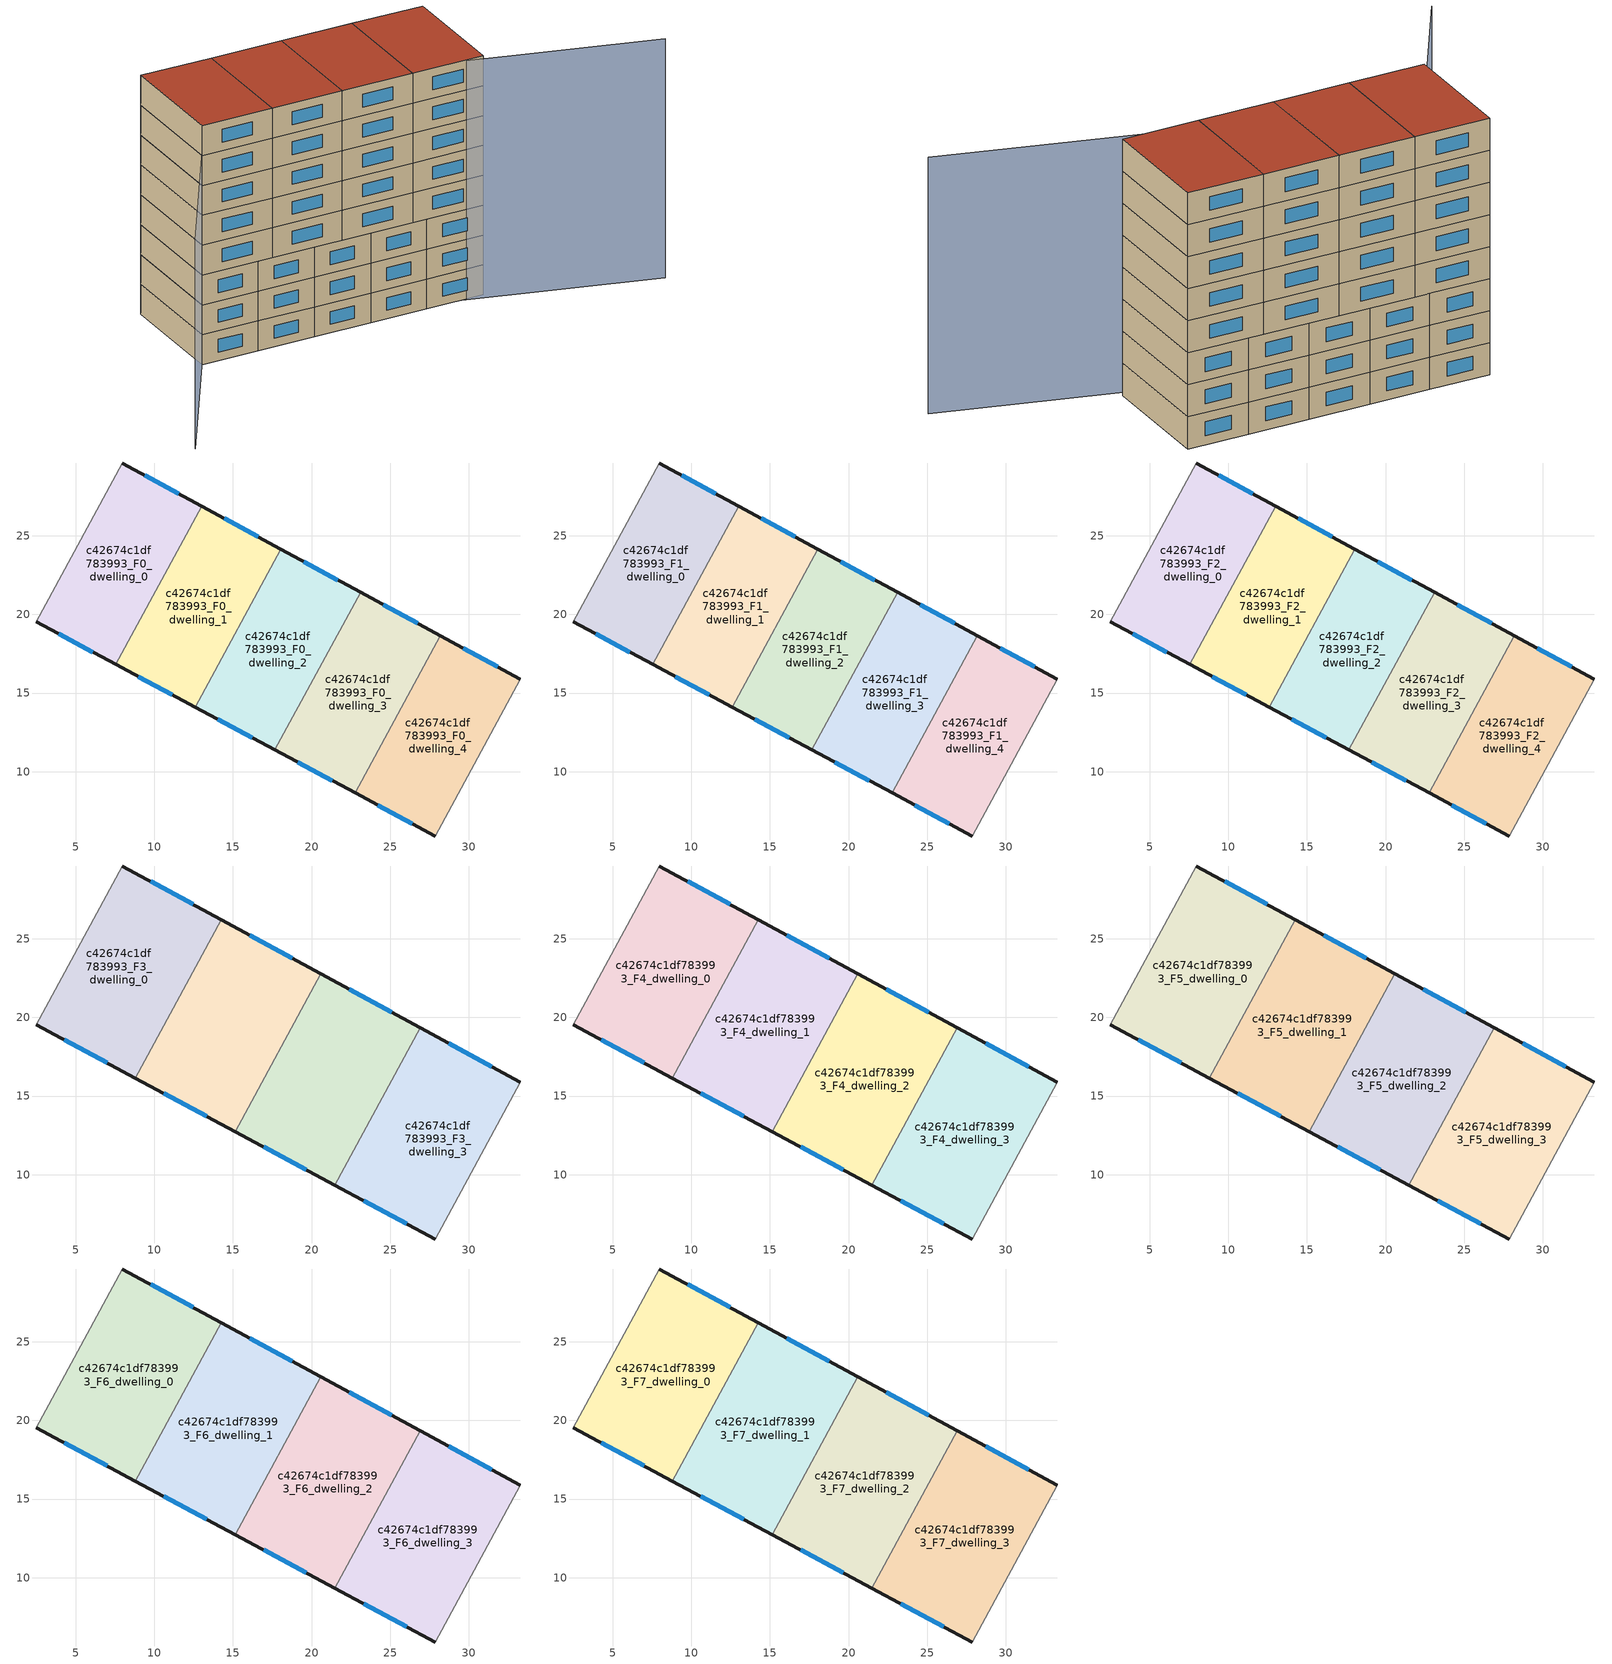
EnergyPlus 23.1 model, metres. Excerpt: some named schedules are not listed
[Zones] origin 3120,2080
c42674c1df783993_F0_dwelling_0
 floor ground (EU_floor_Construction): 13,26.88 7.54,16.82 2.49,19.53 7.97,29.62 z0
 wall outside (EU_wall_Construction): 2.49,19.53 7.54,16.82 / 13,26.88 7.97,29.62 z0:3
 wall to c42674c1df783993_F0_dwelling_1 (EU_wall_Construction): 7.54,16.82 13,26.88 z0:3
 wall adiabatic (EU_wall_Construction): 7.97,29.62 2.49,19.53 z0:3
 window (EU_Window_Construction): 3.93,18.75 6.09,17.59 / 11.57,27.67 9.41,28.84 z0.86:2.14
c42674c1df783993_F0_dwelling_1
 floor ground (EU_floor_Construction): 18.05,24.14 12.6,14.1 7.54,16.82 13,26.88 z0
 wall outside (EU_wall_Construction): 7.54,16.82 12.6,14.1 / 18.05,24.14 13,26.88 z0:3
 wall to c42674c1df783993_F0_dwelling_2 (EU_wall_Construction): 12.6,14.1 18.05,24.14 z0:3
 window (EU_Window_Construction): 8.98,16.04 11.15,14.88 / 16.61,24.93 14.45,26.1 z0.86:2.14
c42674c1df783993_F0_dwelling_2
 floor ground (EU_floor_Construction): 23.11,21.39 17.67,11.38 12.6,14.1 18.05,24.14 z0
 wall outside (EU_wall_Construction): 12.6,14.1 17.67,11.38 / 23.11,21.39 18.05,24.14 z0:3
 wall to c42674c1df783993_F0_dwelling_3 (EU_wall_Construction): 17.67,11.38 23.11,21.39 z0:3
 window (EU_Window_Construction): 14.05,13.33 16.22,12.16 / 21.67,22.18 19.5,23.36 z0.86:2.14
c42674c1df783993_F0_dwelling_3
 floor ground (EU_floor_Construction): 28.18,18.64 22.76,8.65 17.67,11.38 23.11,21.39 z0
 wall outside (EU_wall_Construction): 17.67,11.38 22.76,8.65 / 28.18,18.64 23.11,21.39 z0:3
 wall to c42674c1df783993_F0_dwelling_4 (EU_wall_Construction): 22.76,8.65 28.18,18.64 z0:3
 window (EU_Window_Construction): 19.13,10.6 21.31,9.43 / 26.74,19.43 24.56,20.61 z0.86:2.14
c42674c1df783993_F0_dwelling_4
 floor ground (EU_floor_Construction): 33.27,15.88 27.86,5.91 22.76,8.65 28.18,18.64 z0
 wall outside (EU_wall_Construction): 33.27,15.88 28.18,18.64 / 22.76,8.65 27.86,5.91 z0:3
 wall adiabatic (EU_wall_Construction): 27.86,5.91 33.27,15.88 z0:3
 window (EU_Window_Construction): 31.82,16.66 29.64,17.85 / 24.22,7.87 26.4,6.69 z0.86:2.14
c42674c1df783993_F1_dwelling_0
 floor to c42674c1df783993_F0_dwelling_0 (EU_floor_Construction): 13,26.88 7.54,16.82 2.49,19.53 7.97,29.62 z3
 wall outside (EU_wall_Construction): 2.49,19.53 7.54,16.82 / 13,26.88 7.97,29.62 z3:6
 wall to c42674c1df783993_F1_dwelling_1 (EU_wall_Construction): 7.54,16.82 13,26.88 z3:6
 wall adiabatic (EU_wall_Construction): 7.97,29.62 2.49,19.53 z3:6
 window (EU_Window_Construction): 3.93,18.75 6.09,17.59 / 11.57,27.67 9.41,28.84 z3.86:5.14
c42674c1df783993_F1_dwelling_1
 floor to c42674c1df783993_F0_dwelling_1 (EU_floor_Construction): 18.05,24.14 12.6,14.1 7.54,16.82 13,26.88 z3
 wall outside (EU_wall_Construction): 7.54,16.82 12.6,14.1 / 18.05,24.14 13,26.88 z3:6
 wall to c42674c1df783993_F1_dwelling_2 (EU_wall_Construction): 12.6,14.1 18.05,24.14 z3:6
 window (EU_Window_Construction): 8.98,16.04 11.15,14.88 / 16.61,24.93 14.45,26.1 z3.86:5.14
c42674c1df783993_F1_dwelling_2
 floor to c42674c1df783993_F0_dwelling_2 (EU_floor_Construction): 23.11,21.39 17.67,11.38 12.6,14.1 18.05,24.14 z3
 wall outside (EU_wall_Construction): 12.6,14.1 17.67,11.38 / 23.11,21.39 18.05,24.14 z3:6
 wall to c42674c1df783993_F1_dwelling_3 (EU_wall_Construction): 17.67,11.38 23.11,21.39 z3:6
 window (EU_Window_Construction): 14.05,13.33 16.22,12.16 / 21.67,22.18 19.5,23.36 z3.86:5.14
c42674c1df783993_F1_dwelling_3
 floor to c42674c1df783993_F0_dwelling_3 (EU_floor_Construction): 28.18,18.64 22.76,8.65 17.67,11.38 23.11,21.39 z3
 wall outside (EU_wall_Construction): 17.67,11.38 22.76,8.65 / 28.18,18.64 23.11,21.39 z3:6
 wall to c42674c1df783993_F1_dwelling_4 (EU_wall_Construction): 22.76,8.65 28.18,18.64 z3:6
 window (EU_Window_Construction): 19.13,10.6 21.31,9.43 / 26.74,19.43 24.56,20.61 z3.86:5.14
c42674c1df783993_F1_dwelling_4
 floor to c42674c1df783993_F0_dwelling_4 (EU_floor_Construction): 33.27,15.88 27.86,5.91 22.76,8.65 28.18,18.64 z3
 wall outside (EU_wall_Construction): 33.27,15.88 28.18,18.64 / 22.76,8.65 27.86,5.91 z3:6
 wall adiabatic (EU_wall_Construction): 27.86,5.91 33.27,15.88 z3:6
 window (EU_Window_Construction): 31.82,16.66 29.64,17.85 / 24.22,7.87 26.4,6.69 z3.86:5.14
c42674c1df783993_F2_dwelling_0
 floor to c42674c1df783993_F1_dwelling_0 (EU_floor_Construction): 13,26.88 7.54,16.82 2.49,19.53 7.97,29.62 z6
 wall outside (EU_wall_Construction): 2.49,19.53 7.54,16.82 / 13,26.88 7.97,29.62 z6:9
 wall to c42674c1df783993_F2_dwelling_1 (EU_wall_Construction): 7.54,16.82 13,26.88 z6:9
 wall adiabatic (EU_wall_Construction): 7.97,29.62 2.49,19.53 z6:9
 window (EU_Window_Construction): 3.93,18.75 6.09,17.59 / 11.57,27.67 9.41,28.84 z6.86:8.14
c42674c1df783993_F2_dwelling_1
 floor to c42674c1df783993_F1_dwelling_1 (EU_floor_Construction): 18.05,24.14 12.6,14.1 7.54,16.82 13,26.88 z6
 wall outside (EU_wall_Construction): 7.54,16.82 12.6,14.1 / 18.05,24.14 13,26.88 z6:9
 wall to c42674c1df783993_F2_dwelling_2 (EU_wall_Construction): 12.6,14.1 18.05,24.14 z6:9
 window (EU_Window_Construction): 8.98,16.04 11.15,14.88 / 16.61,24.93 14.45,26.1 z6.86:8.14
c42674c1df783993_F2_dwelling_2
 floor to c42674c1df783993_F1_dwelling_2 (EU_floor_Construction): 23.11,21.39 17.67,11.38 12.6,14.1 18.05,24.14 z6
 wall outside (EU_wall_Construction): 12.6,14.1 17.67,11.38 / 23.11,21.39 18.05,24.14 z6:9
 wall to c42674c1df783993_F2_dwelling_3 (EU_wall_Construction): 17.67,11.38 23.11,21.39 z6:9
 window (EU_Window_Construction): 14.05,13.33 16.22,12.16 / 21.67,22.18 19.5,23.36 z6.86:8.14
c42674c1df783993_F2_dwelling_3
 floor to c42674c1df783993_F1_dwelling_3 (EU_floor_Construction): 28.18,18.64 22.76,8.65 17.67,11.38 23.11,21.39 z6
 wall outside (EU_wall_Construction): 17.67,11.38 22.76,8.65 / 28.18,18.64 23.11,21.39 z6:9
 wall to c42674c1df783993_F2_dwelling_4 (EU_wall_Construction): 22.76,8.65 28.18,18.64 z6:9
 window (EU_Window_Construction): 19.13,10.6 21.31,9.43 / 26.74,19.43 24.56,20.61 z6.86:8.14
c42674c1df783993_F2_dwelling_4
 floor to c42674c1df783993_F1_dwelling_4 (EU_floor_Construction): 33.27,15.88 27.86,5.91 22.76,8.65 28.18,18.64 z6
 wall outside (EU_wall_Construction): 33.27,15.88 28.18,18.64 / 22.76,8.65 27.86,5.91 z6:9
 wall adiabatic (EU_wall_Construction): 27.86,5.91 33.27,15.88 z6:9
 window (EU_Window_Construction): 31.82,16.66 29.64,17.85 / 24.22,7.87 26.4,6.69 z6.86:8.14
c42674c1df783993_F3_dwelling_0
 floor to c42674c1df783993_F2_dwelling_0 (EU_floor_Construction): 13,26.88 7.54,16.82 2.49,19.53 7.97,29.62 z9
 floor to c42674c1df783993_F2_dwelling_1 (EU_floor_Construction): 14.26,26.2 8.8,16.14 7.54,16.82 13,26.88 z9
 wall outside (EU_wall_Construction): 2.49,19.53 8.8,16.14 / 14.27,26.2 7.97,29.62 z9:12
 wall to c42674c1df783993_F3_dwelling_1 (EU_wall_Construction): 8.8,16.14 14.27,26.2 z9:12
 wall adiabatic (EU_wall_Construction): 7.97,29.62 2.49,19.53 z9:12
 window (EU_Window_Construction): 4.29,18.56 7,17.11 / 12.47,27.18 9.77,28.64 z9.86:11.14
c42674c1df783993_F3_dwelling_1
 floor to c42674c1df783993_F2_dwelling_1 (EU_floor_Construction): 18.05,24.14 12.6,14.1 8.8,16.14 14.26,26.2 z9
 floor to c42674c1df783993_F2_dwelling_2 (EU_floor_Construction): 20.58,22.77 15.13,12.74 12.6,14.1 18.05,24.14 z9
 wall outside (EU_wall_Construction): 8.8,16.14 15.13,12.74 / 20.58,22.77 14.27,26.2 z9:12
 wall to c42674c1df783993_F3_dwelling_2 (EU_wall_Construction): 15.13,12.74 20.58,22.77 z9:12
 window (EU_Window_Construction): 10.61,15.17 13.32,13.71 / 18.78,23.75 16.07,25.22 z9.86:11.14
c42674c1df783993_F3_dwelling_2
 floor to c42674c1df783993_F2_dwelling_2 (EU_floor_Construction): 23.11,21.39 17.67,11.38 15.13,12.74 20.58,22.77 z9
 floor to c42674c1df783993_F2_dwelling_3 (EU_floor_Construction): 26.91,19.33 21.49,9.33 17.67,11.38 23.11,21.39 z9
 wall outside (EU_wall_Construction): 15.13,12.74 21.49,9.33 / 26.91,19.33 20.58,22.77 z9:12
 wall to c42674c1df783993_F3_dwelling_3 (EU_wall_Construction): 21.49,9.33 26.91,19.33 z9:12
 window (EU_Window_Construction): 16.95,11.77 19.67,10.31 / 25.1,20.31 22.39,21.79 z9.86:11.14
c42674c1df783993_F3_dwelling_3
 floor to c42674c1df783993_F2_dwelling_4 (EU_floor_Construction): 33.27,15.88 27.86,5.91 22.76,8.65 28.18,18.64 z9
 floor to c42674c1df783993_F2_dwelling_3 (EU_floor_Construction): 28.18,18.64 22.76,8.65 21.49,9.33 26.91,19.33 z9
 wall outside (EU_wall_Construction): 33.27,15.88 26.91,19.33 / 21.49,9.33 27.86,5.91 z9:12
 wall adiabatic (EU_wall_Construction): 27.86,5.91 33.27,15.88 z9:12
 window (EU_Window_Construction): 31.46,16.86 28.73,18.34 / 23.31,8.36 26.04,6.89 z9.86:11.14
c42674c1df783993_F4_dwelling_0
 floor to c42674c1df783993_F3_dwelling_0 (EU_floor_Construction): 14.27,26.2 8.8,16.14 2.49,19.53 7.97,29.62 z12
 wall outside (EU_wall_Construction): 2.49,19.53 8.8,16.14 / 14.27,26.2 7.97,29.62 z12:15
 wall to c42674c1df783993_F4_dwelling_1 (EU_wall_Construction): 8.8,16.14 14.27,26.2 z12:15
 wall adiabatic (EU_wall_Construction): 7.97,29.62 2.49,19.53 z12:15
 window (EU_Window_Construction): 4.29,18.56 7,17.11 / 12.47,27.18 9.77,28.64 z12.86:14.14
c42674c1df783993_F4_dwelling_1
 floor to c42674c1df783993_F3_dwelling_1 (EU_floor_Construction): 20.58,22.77 15.13,12.74 8.8,16.14 14.27,26.2 z12
 wall outside (EU_wall_Construction): 8.8,16.14 15.13,12.74 / 20.58,22.77 14.27,26.2 z12:15
 wall to c42674c1df783993_F4_dwelling_2 (EU_wall_Construction): 15.13,12.74 20.58,22.77 z12:15
 window (EU_Window_Construction): 10.61,15.17 13.32,13.71 / 18.78,23.75 16.07,25.22 z12.86:14.14
c42674c1df783993_F4_dwelling_2
 floor to c42674c1df783993_F3_dwelling_2 (EU_floor_Construction): 26.91,19.33 21.49,9.33 15.13,12.74 20.58,22.77 z12
 wall outside (EU_wall_Construction): 15.13,12.74 21.49,9.33 / 26.91,19.33 20.58,22.77 z12:15
 wall to c42674c1df783993_F4_dwelling_3 (EU_wall_Construction): 21.49,9.33 26.91,19.33 z12:15
 window (EU_Window_Construction): 16.95,11.77 19.67,10.31 / 25.1,20.31 22.39,21.79 z12.86:14.14
c42674c1df783993_F4_dwelling_3
 floor to c42674c1df783993_F3_dwelling_3 (EU_floor_Construction): 33.27,15.88 27.86,5.91 21.49,9.33 26.91,19.33 z12
 wall outside (EU_wall_Construction): 33.27,15.88 26.91,19.33 / 21.49,9.33 27.86,5.91 z12:15
 wall adiabatic (EU_wall_Construction): 27.86,5.91 33.27,15.88 z12:15
 window (EU_Window_Construction): 31.46,16.86 28.73,18.34 / 23.31,8.36 26.04,6.89 z12.86:14.14
c42674c1df783993_F5_dwelling_0
 floor to c42674c1df783993_F4_dwelling_0 (EU_floor_Construction): 14.27,26.2 8.8,16.14 2.49,19.53 7.97,29.62 z15
 wall outside (EU_wall_Construction): 2.49,19.53 8.8,16.14 / 14.27,26.2 7.97,29.62 z15:18
 wall to c42674c1df783993_F5_dwelling_1 (EU_wall_Construction): 8.8,16.14 14.27,26.2 z15:18
 wall adiabatic (EU_wall_Construction): 7.97,29.62 2.49,19.53 z15:18
 window (EU_Window_Construction): 4.29,18.56 7,17.11 / 12.47,27.18 9.77,28.64 z15.86:17.14
c42674c1df783993_F5_dwelling_1
 floor to c42674c1df783993_F4_dwelling_1 (EU_floor_Construction): 20.58,22.77 15.13,12.74 8.8,16.14 14.27,26.2 z15
 wall outside (EU_wall_Construction): 8.8,16.14 15.13,12.74 / 20.58,22.77 14.27,26.2 z15:18
 wall to c42674c1df783993_F5_dwelling_2 (EU_wall_Construction): 15.13,12.74 20.58,22.77 z15:18
 window (EU_Window_Construction): 10.61,15.17 13.32,13.71 / 18.78,23.75 16.07,25.22 z15.86:17.14
c42674c1df783993_F5_dwelling_2
 floor to c42674c1df783993_F4_dwelling_2 (EU_floor_Construction): 26.91,19.33 21.49,9.33 15.13,12.74 20.58,22.77 z15
 wall outside (EU_wall_Construction): 15.13,12.74 21.49,9.33 / 26.91,19.33 20.58,22.77 z15:18
 wall to c42674c1df783993_F5_dwelling_3 (EU_wall_Construction): 21.49,9.33 26.91,19.33 z15:18
 window (EU_Window_Construction): 16.95,11.77 19.67,10.31 / 25.1,20.31 22.39,21.79 z15.86:17.14
c42674c1df783993_F5_dwelling_3
 floor to c42674c1df783993_F4_dwelling_3 (EU_floor_Construction): 33.27,15.88 27.86,5.91 21.49,9.33 26.91,19.33 z15
 wall outside (EU_wall_Construction): 33.27,15.88 26.91,19.33 / 21.49,9.33 27.86,5.91 z15:18
 wall adiabatic (EU_wall_Construction): 27.86,5.91 33.27,15.88 z15:18
 window (EU_Window_Construction): 31.46,16.86 28.73,18.34 / 23.31,8.36 26.04,6.89 z15.86:17.14
c42674c1df783993_F6_dwelling_0
 floor to c42674c1df783993_F5_dwelling_0 (EU_floor_Construction): 14.27,26.2 8.8,16.14 2.49,19.53 7.97,29.62 z18
 wall outside (EU_wall_Construction): 2.49,19.53 8.8,16.14 / 14.27,26.2 7.97,29.62 z18:21
 wall to c42674c1df783993_F6_dwelling_1 (EU_wall_Construction): 8.8,16.14 14.27,26.2 z18:21
 wall adiabatic (EU_wall_Construction): 7.97,29.62 2.49,19.53 z18:21
 window (EU_Window_Construction): 4.29,18.56 7,17.11 / 12.47,27.18 9.77,28.64 z18.86:20.14
c42674c1df783993_F6_dwelling_1
 floor to c42674c1df783993_F5_dwelling_1 (EU_floor_Construction): 20.58,22.77 15.13,12.74 8.8,16.14 14.27,26.2 z18
 wall outside (EU_wall_Construction): 8.8,16.14 15.13,12.74 / 20.58,22.77 14.27,26.2 z18:21
 wall to c42674c1df783993_F6_dwelling_2 (EU_wall_Construction): 15.13,12.74 20.58,22.77 z18:21
 window (EU_Window_Construction): 10.61,15.17 13.32,13.71 / 18.78,23.75 16.07,25.22 z18.86:20.14
c42674c1df783993_F6_dwelling_2
 floor to c42674c1df783993_F5_dwelling_2 (EU_floor_Construction): 26.91,19.33 21.49,9.33 15.13,12.74 20.58,22.77 z18
 wall outside (EU_wall_Construction): 15.13,12.74 21.49,9.33 / 26.91,19.33 20.58,22.77 z18:21
 wall to c42674c1df783993_F6_dwelling_3 (EU_wall_Construction): 21.49,9.33 26.91,19.33 z18:21
 window (EU_Window_Construction): 16.95,11.77 19.67,10.31 / 25.1,20.31 22.39,21.79 z18.86:20.14
c42674c1df783993_F6_dwelling_3
 floor to c42674c1df783993_F5_dwelling_3 (EU_floor_Construction): 33.27,15.88 27.86,5.91 21.49,9.33 26.91,19.33 z18
 wall outside (EU_wall_Construction): 33.27,15.88 26.91,19.33 / 21.49,9.33 27.86,5.91 z18:21
 wall adiabatic (EU_wall_Construction): 27.86,5.91 33.27,15.88 z18:21
 window (EU_Window_Construction): 31.46,16.86 28.73,18.34 / 23.31,8.36 26.04,6.89 z18.86:20.14
c42674c1df783993_F7_dwelling_0
 floor to c42674c1df783993_F6_dwelling_0 (EU_floor_Construction): 14.27,26.2 8.8,16.14 2.49,19.53 7.97,29.62 z21
 wall outside (EU_wall_Construction): 2.49,19.53 8.8,16.14 / 14.27,26.2 7.97,29.62 z21:24
 wall to c42674c1df783993_F7_dwelling_1 (EU_wall_Construction): 8.8,16.14 14.27,26.2 z21:24
 wall adiabatic (EU_wall_Construction): 7.97,29.62 2.49,19.53 z21:24
 window (EU_Window_Construction): 4.29,18.56 7,17.11 / 12.47,27.18 9.77,28.64 z21.86:23.14
 roof outside (EU_roof_Construction): 8.8,16.14 14.27,26.2 7.97,29.62 2.49,19.53 z24
c42674c1df783993_F7_dwelling_1
 floor to c42674c1df783993_F6_dwelling_1 (EU_floor_Construction): 20.58,22.77 15.13,12.74 8.8,16.14 14.27,26.2 z21
 wall outside (EU_wall_Construction): 8.8,16.14 15.13,12.74 / 20.58,22.77 14.27,26.2 z21:24
 wall to c42674c1df783993_F7_dwelling_2 (EU_wall_Construction): 15.13,12.74 20.58,22.77 z21:24
 window (EU_Window_Construction): 10.61,15.17 13.32,13.71 / 18.78,23.75 16.07,25.22 z21.86:23.14
 roof outside (EU_roof_Construction): 15.13,12.74 20.58,22.77 14.27,26.2 8.8,16.14 z24
c42674c1df783993_F7_dwelling_2
 floor to c42674c1df783993_F6_dwelling_2 (EU_floor_Construction): 26.91,19.33 21.49,9.33 15.13,12.74 20.58,22.77 z21
 wall outside (EU_wall_Construction): 15.13,12.74 21.49,9.33 / 26.91,19.33 20.58,22.77 z21:24
 wall to c42674c1df783993_F7_dwelling_3 (EU_wall_Construction): 21.49,9.33 26.91,19.33 z21:24
 window (EU_Window_Construction): 16.95,11.77 19.67,10.31 / 25.1,20.31 22.39,21.79 z21.86:23.14
 roof outside (EU_roof_Construction): 21.49,9.33 26.91,19.33 20.58,22.77 15.13,12.74 z24
c42674c1df783993_F7_dwelling_3
 floor to c42674c1df783993_F6_dwelling_3 (EU_floor_Construction): 33.27,15.88 27.86,5.91 21.49,9.33 26.91,19.33 z21
 wall outside (EU_wall_Construction): 33.27,15.88 26.91,19.33 / 21.49,9.33 27.86,5.91 z21:24
 wall adiabatic (EU_wall_Construction): 27.86,5.91 33.27,15.88 z21:24
 window (EU_Window_Construction): 31.46,16.86 28.73,18.34 / 23.31,8.36 26.04,6.89 z21.86:23.14
 roof outside (EU_roof_Construction): 27.86,5.91 33.27,15.88 26.91,19.33 21.49,9.33 z24
shading: 39.54,-5.95 25.35,7.54 z0:24; 10.94,24.63 -11.97,10.96 z0:21
[Building]
EU S2 Campaign: North Axis=0; Terrain=City; Solar Distribution=FullExterior
[Site:Location]
Helsinki-Vantaa.AP: Latitude=60.317; Longitude=24.963; Time Zone=2; Elevation=54.6
[SizingPeriod:WeatherFileDays]
AnnualSizingPeriod: Begin Month=1; Begin Day of Month=1; End Month=12; End Day of Month=31; Day of Week for Start Day=Monday; Use Weather File Daylight Saving Period=No; Use Weather File Rain and Snow Indicators=No
[MATERIAL]
EU_InternalMass_Material: Roughness=MediumRough; Thickness=0.1; Conductivity=1; Density=1800; Specific Heat=900; Thermal Absorptance=0.9; Solar Absorptance=0.7; Visible Absorptance=0.7
[MATERIAL:NOMASS] Roughness=MediumRough; Thermal Absorptance=0.9; Solar Absorptance=0.7; Visible Absorptance=0.7
Name | Thermal Resistance
EU_wall_NoMass | 5.91765
EU_roof_NoMass | 11.1778
EU_floor_NoMass | 6.2875
[WINDOWMATERIAL:SIMPLEGLAZINGSYSTEM]
EU_Window_SimpleGlazing: UFactor=0.994035; Solar Heat Gain Coefficient=0.7; Visible Transmittance=0.7
[CONSTRUCTION]
EU_wall_Construction: EU_wall_NoMass
EU_roof_Construction: EU_roof_NoMass
EU_floor_Construction: EU_floor_NoMass
EU_Window_Construction: EU_Window_SimpleGlazing
EU_InternalMass_Construction: EU_InternalMass_Material
[ZONE] Type=1; Multiplier=1; Ceiling Height=autocalculate; Floor Area=autocalculate; Part of Total Floor Area=Yes
Name | Volume
c42674c1df783993_F0_dwelling_0; c42674c1df783993_F1_dwelling_0; c42674c1df783993_F2_dwelling_0 | 197.141
c42674c1df783993_F3_dwelling_0; c42674c1df783993_F4_dwelling_0; c42674c1df783993_F5_dwelling_0; c42674c1df783993_F6_dwelling_0; c42674c1df783993_F7_dwelling_0 | 246.419
c42674c1df783993_F0_dwelling_1; c42674c1df783993_F1_dwelling_1; c42674c1df783993_F2_dwelling_1 | 197.109
c42674c1df783993_F3_dwelling_1; c42674c1df783993_F4_dwelling_1; c42674c1df783993_F5_dwelling_1; c42674c1df783993_F6_dwelling_1; c42674c1df783993_F7_dwelling_1 | 246.406
c42674c1df783993_F0_dwelling_2; c42674c1df783993_F1_dwelling_2; c42674c1df783993_F2_dwelling_2 | 197.106
c42674c1df783993_F3_dwelling_2; c42674c1df783993_F4_dwelling_2; c42674c1df783993_F5_dwelling_2; c42674c1df783993_F6_dwelling_2; c42674c1df783993_F7_dwelling_2 | 246.385
c42674c1df783993_F0_dwelling_3; c42674c1df783993_F1_dwelling_3; c42674c1df783993_F2_dwelling_3 | 197.15
c42674c1df783993_F3_dwelling_3; c42674c1df783993_F4_dwelling_3; c42674c1df783993_F5_dwelling_3; c42674c1df783993_F6_dwelling_3; c42674c1df783993_F7_dwelling_3 | 246.425
c42674c1df783993_F0_dwelling_4; c42674c1df783993_F1_dwelling_4; c42674c1df783993_F2_dwelling_4 | 197.13
[INTERNALMASS] Construction=EU_InternalMass_Construction
Name | Zone or ZoneList | Surface Area
c42674c1df783993_F0_dwelling_0_EU_InternalMass | c42674c1df783993_F0_dwelling_0 | 65.7137
c42674c1df783993_F0_dwelling_1_EU_InternalMass | c42674c1df783993_F0_dwelling_1 | 65.7031
c42674c1df783993_F0_dwelling_2_EU_InternalMass | c42674c1df783993_F0_dwelling_2 | 65.7018
c42674c1df783993_F0_dwelling_3_EU_InternalMass | c42674c1df783993_F0_dwelling_3 | 65.7167
c42674c1df783993_F0_dwelling_4_EU_InternalMass | c42674c1df783993_F0_dwelling_4 | 65.71
c42674c1df783993_F1_dwelling_0_EU_InternalMass | c42674c1df783993_F1_dwelling_0 | 65.7137
c42674c1df783993_F1_dwelling_1_EU_InternalMass | c42674c1df783993_F1_dwelling_1 | 65.7031
c42674c1df783993_F1_dwelling_2_EU_InternalMass | c42674c1df783993_F1_dwelling_2 | 65.7018
c42674c1df783993_F1_dwelling_3_EU_InternalMass | c42674c1df783993_F1_dwelling_3 | 65.7167
c42674c1df783993_F1_dwelling_4_EU_InternalMass | c42674c1df783993_F1_dwelling_4 | 65.71
c42674c1df783993_F2_dwelling_0_EU_InternalMass | c42674c1df783993_F2_dwelling_0 | 65.7137
c42674c1df783993_F2_dwelling_1_EU_InternalMass | c42674c1df783993_F2_dwelling_1 | 65.7031
c42674c1df783993_F2_dwelling_2_EU_InternalMass | c42674c1df783993_F2_dwelling_2 | 65.7018
c42674c1df783993_F2_dwelling_3_EU_InternalMass | c42674c1df783993_F2_dwelling_3 | 65.7167
c42674c1df783993_F2_dwelling_4_EU_InternalMass | c42674c1df783993_F2_dwelling_4 | 65.71
c42674c1df783993_F3_dwelling_0_EU_InternalMass | c42674c1df783993_F3_dwelling_0 | 82.1399
c42674c1df783993_F3_dwelling_1_EU_InternalMass | c42674c1df783993_F3_dwelling_1 | 82.1349
c42674c1df783993_F3_dwelling_2_EU_InternalMass | c42674c1df783993_F3_dwelling_2 | 82.1282
c42674c1df783993_F3_dwelling_3_EU_InternalMass | c42674c1df783993_F3_dwelling_3 | 82.1416
c42674c1df783993_F4_dwelling_0_EU_InternalMass | c42674c1df783993_F4_dwelling_0 | 82.1399
c42674c1df783993_F4_dwelling_1_EU_InternalMass | c42674c1df783993_F4_dwelling_1 | 82.1349
c42674c1df783993_F4_dwelling_2_EU_InternalMass | c42674c1df783993_F4_dwelling_2 | 82.1282
c42674c1df783993_F4_dwelling_3_EU_InternalMass | c42674c1df783993_F4_dwelling_3 | 82.1416
c42674c1df783993_F5_dwelling_0_EU_InternalMass | c42674c1df783993_F5_dwelling_0 | 82.1399
c42674c1df783993_F5_dwelling_1_EU_InternalMass | c42674c1df783993_F5_dwelling_1 | 82.1349
c42674c1df783993_F5_dwelling_2_EU_InternalMass | c42674c1df783993_F5_dwelling_2 | 82.1282
c42674c1df783993_F5_dwelling_3_EU_InternalMass | c42674c1df783993_F5_dwelling_3 | 82.1416
c42674c1df783993_F6_dwelling_0_EU_InternalMass | c42674c1df783993_F6_dwelling_0 | 82.1399
c42674c1df783993_F6_dwelling_1_EU_InternalMass | c42674c1df783993_F6_dwelling_1 | 82.1349
c42674c1df783993_F6_dwelling_2_EU_InternalMass | c42674c1df783993_F6_dwelling_2 | 82.1282
c42674c1df783993_F6_dwelling_3_EU_InternalMass | c42674c1df783993_F6_dwelling_3 | 82.1416
c42674c1df783993_F7_dwelling_0_EU_InternalMass | c42674c1df783993_F7_dwelling_0 | 82.1399
c42674c1df783993_F7_dwelling_1_EU_InternalMass | c42674c1df783993_F7_dwelling_1 | 82.1349
c42674c1df783993_F7_dwelling_2_EU_InternalMass | c42674c1df783993_F7_dwelling_2 | 82.1282
c42674c1df783993_F7_dwelling_3_EU_InternalMass | c42674c1df783993_F7_dwelling_3 | 82.1416
[OTHEREQUIPMENT] Fuel Type=Electricity; Design Level Calculation Method=Watts/Area; Power per Zone Floor Area=1; Fraction Latent=0; Fraction Radiant=0; Fraction Lost=0; Carbon Dioxide Generation Rate=0; EndUse Subcategory=EU_Step8_InternalGains
Name | Zone or ZoneList or Space or SpaceList | Schedule
EU_Step8_InternalGain_c42674c1df783993_F0_dwelling_0_f000 | c42674c1df783993_F0_dwelling_0 | EU_Step8_GainSchedule_c42674c1df783993_F0_dwelling_0_f000
EU_Step8_InternalGain_c42674c1df783993_F0_dwelling_1_f000 | c42674c1df783993_F0_dwelling_1 | EU_Step8_GainSchedule_c42674c1df783993_F0_dwelling_1_f000
EU_Step8_InternalGain_c42674c1df783993_F0_dwelling_2_f000 | c42674c1df783993_F0_dwelling_2 | EU_Step8_GainSchedule_c42674c1df783993_F0_dwelling_2_f000
EU_Step8_InternalGain_c42674c1df783993_F0_dwelling_3_f000 | c42674c1df783993_F0_dwelling_3 | EU_Step8_GainSchedule_c42674c1df783993_F0_dwelling_3_f000
EU_Step8_InternalGain_c42674c1df783993_F0_dwelling_4_f000 | c42674c1df783993_F0_dwelling_4 | EU_Step8_GainSchedule_c42674c1df783993_F0_dwelling_4_f000
EU_Step8_InternalGain_c42674c1df783993_F1_dwelling_0_f000 | c42674c1df783993_F1_dwelling_0 | EU_Step8_GainSchedule_c42674c1df783993_F1_dwelling_0_f000
EU_Step8_InternalGain_c42674c1df783993_F1_dwelling_1_f000 | c42674c1df783993_F1_dwelling_1 | EU_Step8_GainSchedule_c42674c1df783993_F1_dwelling_1_f000
EU_Step8_InternalGain_c42674c1df783993_F1_dwelling_2_f000 | c42674c1df783993_F1_dwelling_2 | EU_Step8_GainSchedule_c42674c1df783993_F1_dwelling_2_f000
EU_Step8_InternalGain_c42674c1df783993_F1_dwelling_3_f000 | c42674c1df783993_F1_dwelling_3 | EU_Step8_GainSchedule_c42674c1df783993_F1_dwelling_3_f000
EU_Step8_InternalGain_c42674c1df783993_F1_dwelling_4_f000 | c42674c1df783993_F1_dwelling_4 | EU_Step8_GainSchedule_c42674c1df783993_F1_dwelling_4_f000
EU_Step8_InternalGain_c42674c1df783993_F2_dwelling_0_f000 | c42674c1df783993_F2_dwelling_0 | EU_Step8_GainSchedule_c42674c1df783993_F2_dwelling_0_f000
EU_Step8_InternalGain_c42674c1df783993_F2_dwelling_1_f000 | c42674c1df783993_F2_dwelling_1 | EU_Step8_GainSchedule_c42674c1df783993_F2_dwelling_1_f000
EU_Step8_InternalGain_c42674c1df783993_F2_dwelling_2_f000 | c42674c1df783993_F2_dwelling_2 | EU_Step8_GainSchedule_c42674c1df783993_F2_dwelling_2_f000
EU_Step8_InternalGain_c42674c1df783993_F2_dwelling_3_f000 | c42674c1df783993_F2_dwelling_3 | EU_Step8_GainSchedule_c42674c1df783993_F2_dwelling_3_f000
EU_Step8_InternalGain_c42674c1df783993_F2_dwelling_4_f000 | c42674c1df783993_F2_dwelling_4 | EU_Step8_GainSchedule_c42674c1df783993_F2_dwelling_4_f000
EU_Step8_InternalGain_c42674c1df783993_F3_dwelling_0_f000 | c42674c1df783993_F3_dwelling_0 | EU_Step8_GainSchedule_c42674c1df783993_F3_dwelling_0_f000
EU_Step8_InternalGain_c42674c1df783993_F3_dwelling_1_f000 | c42674c1df783993_F3_dwelling_1 | EU_Step8_GainSchedule_c42674c1df783993_F3_dwelling_1_f000
EU_Step8_InternalGain_c42674c1df783993_F3_dwelling_2_f000 | c42674c1df783993_F3_dwelling_2 | EU_Step8_GainSchedule_c42674c1df783993_F3_dwelling_2_f000
EU_Step8_InternalGain_c42674c1df783993_F3_dwelling_3_f000 | c42674c1df783993_F3_dwelling_3 | EU_Step8_GainSchedule_c42674c1df783993_F3_dwelling_3_f000
EU_Step8_InternalGain_c42674c1df783993_F4_dwelling_0_f000 | c42674c1df783993_F4_dwelling_0 | EU_Step8_GainSchedule_c42674c1df783993_F4_dwelling_0_f000
EU_Step8_InternalGain_c42674c1df783993_F4_dwelling_1_f000 | c42674c1df783993_F4_dwelling_1 | EU_Step8_GainSchedule_c42674c1df783993_F4_dwelling_1_f000
EU_Step8_InternalGain_c42674c1df783993_F4_dwelling_2_f000 | c42674c1df783993_F4_dwelling_2 | EU_Step8_GainSchedule_c42674c1df783993_F4_dwelling_2_f000
EU_Step8_InternalGain_c42674c1df783993_F4_dwelling_3_f000 | c42674c1df783993_F4_dwelling_3 | EU_Step8_GainSchedule_c42674c1df783993_F4_dwelling_3_f000
EU_Step8_InternalGain_c42674c1df783993_F5_dwelling_0_f000 | c42674c1df783993_F5_dwelling_0 | EU_Step8_GainSchedule_c42674c1df783993_F5_dwelling_0_f000
EU_Step8_InternalGain_c42674c1df783993_F5_dwelling_1_f000 | c42674c1df783993_F5_dwelling_1 | EU_Step8_GainSchedule_c42674c1df783993_F5_dwelling_1_f000
EU_Step8_InternalGain_c42674c1df783993_F5_dwelling_2_f000 | c42674c1df783993_F5_dwelling_2 | EU_Step8_GainSchedule_c42674c1df783993_F5_dwelling_2_f000
EU_Step8_InternalGain_c42674c1df783993_F5_dwelling_3_f000 | c42674c1df783993_F5_dwelling_3 | EU_Step8_GainSchedule_c42674c1df783993_F5_dwelling_3_f000
EU_Step8_InternalGain_c42674c1df783993_F6_dwelling_0_f000 | c42674c1df783993_F6_dwelling_0 | EU_Step8_GainSchedule_c42674c1df783993_F6_dwelling_0_f000
EU_Step8_InternalGain_c42674c1df783993_F6_dwelling_1_f000 | c42674c1df783993_F6_dwelling_1 | EU_Step8_GainSchedule_c42674c1df783993_F6_dwelling_1_f000
EU_Step8_InternalGain_c42674c1df783993_F6_dwelling_2_f000 | c42674c1df783993_F6_dwelling_2 | EU_Step8_GainSchedule_c42674c1df783993_F6_dwelling_2_f000
EU_Step8_InternalGain_c42674c1df783993_F6_dwelling_3_f000 | c42674c1df783993_F6_dwelling_3 | EU_Step8_GainSchedule_c42674c1df783993_F6_dwelling_3_f000
EU_Step8_InternalGain_c42674c1df783993_F7_dwelling_0_f000 | c42674c1df783993_F7_dwelling_0 | EU_Step8_GainSchedule_c42674c1df783993_F7_dwelling_0_f000
EU_Step8_InternalGain_c42674c1df783993_F7_dwelling_1_f000 | c42674c1df783993_F7_dwelling_1 | EU_Step8_GainSchedule_c42674c1df783993_F7_dwelling_1_f000
EU_Step8_InternalGain_c42674c1df783993_F7_dwelling_2_f000 | c42674c1df783993_F7_dwelling_2 | EU_Step8_GainSchedule_c42674c1df783993_F7_dwelling_2_f000
EU_Step8_InternalGain_c42674c1df783993_F7_dwelling_3_f000 | c42674c1df783993_F7_dwelling_3 | EU_Step8_GainSchedule_c42674c1df783993_F7_dwelling_3_f000
[ZONEVENTILATION:DESIGNFLOWRATE] Schedule=EU_AlwaysOn; Design Flow Rate Calculation Method=AirChanges/Hour; Air Changes per Hour=0.596421; Ventilation Type=Natural; Fan Pressure Rise=0; Fan Total Efficiency=1; Constant Term Coefficient=1; Temperature Term Coefficient=0; Velocity Term Coefficient=0; Velocity Squared Term Coefficient=0; Minimum Indoor Temperature=-100; Maximum Indoor Temperature=100; Delta Temperature=-100; Minimum Outdoor Temperature=-100; Maximum Outdoor Temperature=100; Maximum Wind Speed=40
Name | Zone or ZoneList or Space or SpaceList
EU_ConstantAir_c42674c1df783993_F0_dwelling_0 | c42674c1df783993_F0_dwelling_0
EU_ConstantAir_c42674c1df783993_F0_dwelling_1 | c42674c1df783993_F0_dwelling_1
EU_ConstantAir_c42674c1df783993_F0_dwelling_2 | c42674c1df783993_F0_dwelling_2
EU_ConstantAir_c42674c1df783993_F0_dwelling_3 | c42674c1df783993_F0_dwelling_3
EU_ConstantAir_c42674c1df783993_F0_dwelling_4 | c42674c1df783993_F0_dwelling_4
EU_ConstantAir_c42674c1df783993_F1_dwelling_0 | c42674c1df783993_F1_dwelling_0
EU_ConstantAir_c42674c1df783993_F1_dwelling_1 | c42674c1df783993_F1_dwelling_1
EU_ConstantAir_c42674c1df783993_F1_dwelling_2 | c42674c1df783993_F1_dwelling_2
EU_ConstantAir_c42674c1df783993_F1_dwelling_3 | c42674c1df783993_F1_dwelling_3
EU_ConstantAir_c42674c1df783993_F1_dwelling_4 | c42674c1df783993_F1_dwelling_4
EU_ConstantAir_c42674c1df783993_F2_dwelling_0 | c42674c1df783993_F2_dwelling_0
EU_ConstantAir_c42674c1df783993_F2_dwelling_1 | c42674c1df783993_F2_dwelling_1
EU_ConstantAir_c42674c1df783993_F2_dwelling_2 | c42674c1df783993_F2_dwelling_2
EU_ConstantAir_c42674c1df783993_F2_dwelling_3 | c42674c1df783993_F2_dwelling_3
EU_ConstantAir_c42674c1df783993_F2_dwelling_4 | c42674c1df783993_F2_dwelling_4
EU_ConstantAir_c42674c1df783993_F3_dwelling_0 | c42674c1df783993_F3_dwelling_0
EU_ConstantAir_c42674c1df783993_F3_dwelling_1 | c42674c1df783993_F3_dwelling_1
EU_ConstantAir_c42674c1df783993_F3_dwelling_2 | c42674c1df783993_F3_dwelling_2
EU_ConstantAir_c42674c1df783993_F3_dwelling_3 | c42674c1df783993_F3_dwelling_3
EU_ConstantAir_c42674c1df783993_F4_dwelling_0 | c42674c1df783993_F4_dwelling_0
EU_ConstantAir_c42674c1df783993_F4_dwelling_1 | c42674c1df783993_F4_dwelling_1
EU_ConstantAir_c42674c1df783993_F4_dwelling_2 | c42674c1df783993_F4_dwelling_2
EU_ConstantAir_c42674c1df783993_F4_dwelling_3 | c42674c1df783993_F4_dwelling_3
EU_ConstantAir_c42674c1df783993_F5_dwelling_0 | c42674c1df783993_F5_dwelling_0
EU_ConstantAir_c42674c1df783993_F5_dwelling_1 | c42674c1df783993_F5_dwelling_1
EU_ConstantAir_c42674c1df783993_F5_dwelling_2 | c42674c1df783993_F5_dwelling_2
EU_ConstantAir_c42674c1df783993_F5_dwelling_3 | c42674c1df783993_F5_dwelling_3
EU_ConstantAir_c42674c1df783993_F6_dwelling_0 | c42674c1df783993_F6_dwelling_0
EU_ConstantAir_c42674c1df783993_F6_dwelling_1 | c42674c1df783993_F6_dwelling_1
EU_ConstantAir_c42674c1df783993_F6_dwelling_2 | c42674c1df783993_F6_dwelling_2
EU_ConstantAir_c42674c1df783993_F6_dwelling_3 | c42674c1df783993_F6_dwelling_3
EU_ConstantAir_c42674c1df783993_F7_dwelling_0 | c42674c1df783993_F7_dwelling_0
EU_ConstantAir_c42674c1df783993_F7_dwelling_1 | c42674c1df783993_F7_dwelling_1
EU_ConstantAir_c42674c1df783993_F7_dwelling_2 | c42674c1df783993_F7_dwelling_2
EU_ConstantAir_c42674c1df783993_F7_dwelling_3 | c42674c1df783993_F7_dwelling_3
[HVACTEMPLATE:THERMOSTAT] Constant Heating Setpoint=20; Constant Cooling Setpoint=50
EU_HeatOnly_c42674c1df783993_F0_dwelling_0; EU_HeatOnly_c42674c1df783993_F0_dwelling_1; EU_HeatOnly_c42674c1df783993_F0_dwelling_2; EU_HeatOnly_c42674c1df783993_F0_dwelling_3; EU_HeatOnly_c42674c1df783993_F0_dwelling_4; EU_HeatOnly_c42674c1df783993_F1_dwelling_0; EU_HeatOnly_c42674c1df783993_F1_dwelling_1; EU_HeatOnly_c42674c1df783993_F1_dwelling_2; EU_HeatOnly_c42674c1df783993_F1_dwelling_3; EU_HeatOnly_c42674c1df783993_F1_dwelling_4; EU_HeatOnly_c42674c1df783993_F2_dwelling_0; EU_HeatOnly_c42674c1df783993_F2_dwelling_1; EU_HeatOnly_c42674c1df783993_F2_dwelling_2; EU_HeatOnly_c42674c1df783993_F2_dwelling_3; EU_HeatOnly_c42674c1df783993_F2_dwelling_4; EU_HeatOnly_c42674c1df783993_F3_dwelling_0; EU_HeatOnly_c42674c1df783993_F3_dwelling_1; EU_HeatOnly_c42674c1df783993_F3_dwelling_2; EU_HeatOnly_c42674c1df783993_F3_dwelling_3; EU_HeatOnly_c42674c1df783993_F4_dwelling_0; EU_HeatOnly_c42674c1df783993_F4_dwelling_1; EU_HeatOnly_c42674c1df783993_F4_dwelling_2; EU_HeatOnly_c42674c1df783993_F4_dwelling_3; EU_HeatOnly_c42674c1df783993_F5_dwelling_0; EU_HeatOnly_c42674c1df783993_F5_dwelling_1; EU_HeatOnly_c42674c1df783993_F5_dwelling_2; EU_HeatOnly_c42674c1df783993_F5_dwelling_3; EU_HeatOnly_c42674c1df783993_F6_dwelling_0; EU_HeatOnly_c42674c1df783993_F6_dwelling_1; EU_HeatOnly_c42674c1df783993_F6_dwelling_2; EU_HeatOnly_c42674c1df783993_F6_dwelling_3; EU_HeatOnly_c42674c1df783993_F7_dwelling_0; EU_HeatOnly_c42674c1df783993_F7_dwelling_1; EU_HeatOnly_c42674c1df783993_F7_dwelling_2; EU_HeatOnly_c42674c1df783993_F7_dwelling_3
[HVACTEMPLATE:ZONE:IDEALLOADSAIRSYSTEM] System Availability Schedule=EU_AlwaysOn; Maximum Heating Supply Air Temperature=50; Minimum Cooling Supply Air Temperature=13; Maximum Heating Supply Air Humidity Ratio=0.0156; Minimum Cooling Supply Air Humidity Ratio=0.0077; Heating Limit=NoLimit; Cooling Limit=NoLimit; Heating Availability Schedule=EU_AlwaysOn; Cooling Availability Schedule=EU_CoolingOff; Dehumidification Control Type=ConstantSensibleHeatRatio; Cooling Sensible Heat Ratio=0.7; Dehumidification Setpoint=60; Humidification Control Type=None; Humidification Setpoint=30; Outdoor Air Method=None; Outdoor Air Flow Rate per Person=0.00944; Outdoor Air Flow Rate per Zone Floor Area=0; Outdoor Air Flow Rate per Zone=0; Demand Controlled Ventilation Type=None; Outdoor Air Economizer Type=NoEconomizer; Heat Recovery Type=None; Sensible Heat Recovery Effectiveness=0.7; Latent Heat Recovery Effectiveness=0.65
Name | Template Thermostat
c42674c1df783993_F0_dwelling_0 | EU_HeatOnly_c42674c1df783993_F0_dwelling_0
c42674c1df783993_F0_dwelling_1 | EU_HeatOnly_c42674c1df783993_F0_dwelling_1
c42674c1df783993_F0_dwelling_2 | EU_HeatOnly_c42674c1df783993_F0_dwelling_2
c42674c1df783993_F0_dwelling_3 | EU_HeatOnly_c42674c1df783993_F0_dwelling_3
c42674c1df783993_F0_dwelling_4 | EU_HeatOnly_c42674c1df783993_F0_dwelling_4
c42674c1df783993_F1_dwelling_0 | EU_HeatOnly_c42674c1df783993_F1_dwelling_0
c42674c1df783993_F1_dwelling_1 | EU_HeatOnly_c42674c1df783993_F1_dwelling_1
c42674c1df783993_F1_dwelling_2 | EU_HeatOnly_c42674c1df783993_F1_dwelling_2
c42674c1df783993_F1_dwelling_3 | EU_HeatOnly_c42674c1df783993_F1_dwelling_3
c42674c1df783993_F1_dwelling_4 | EU_HeatOnly_c42674c1df783993_F1_dwelling_4
c42674c1df783993_F2_dwelling_0 | EU_HeatOnly_c42674c1df783993_F2_dwelling_0
c42674c1df783993_F2_dwelling_1 | EU_HeatOnly_c42674c1df783993_F2_dwelling_1
c42674c1df783993_F2_dwelling_2 | EU_HeatOnly_c42674c1df783993_F2_dwelling_2
c42674c1df783993_F2_dwelling_3 | EU_HeatOnly_c42674c1df783993_F2_dwelling_3
c42674c1df783993_F2_dwelling_4 | EU_HeatOnly_c42674c1df783993_F2_dwelling_4
c42674c1df783993_F3_dwelling_0 | EU_HeatOnly_c42674c1df783993_F3_dwelling_0
c42674c1df783993_F3_dwelling_1 | EU_HeatOnly_c42674c1df783993_F3_dwelling_1
c42674c1df783993_F3_dwelling_2 | EU_HeatOnly_c42674c1df783993_F3_dwelling_2
c42674c1df783993_F3_dwelling_3 | EU_HeatOnly_c42674c1df783993_F3_dwelling_3
c42674c1df783993_F4_dwelling_0 | EU_HeatOnly_c42674c1df783993_F4_dwelling_0
c42674c1df783993_F4_dwelling_1 | EU_HeatOnly_c42674c1df783993_F4_dwelling_1
c42674c1df783993_F4_dwelling_2 | EU_HeatOnly_c42674c1df783993_F4_dwelling_2
c42674c1df783993_F4_dwelling_3 | EU_HeatOnly_c42674c1df783993_F4_dwelling_3
c42674c1df783993_F5_dwelling_0 | EU_HeatOnly_c42674c1df783993_F5_dwelling_0
c42674c1df783993_F5_dwelling_1 | EU_HeatOnly_c42674c1df783993_F5_dwelling_1
c42674c1df783993_F5_dwelling_2 | EU_HeatOnly_c42674c1df783993_F5_dwelling_2
c42674c1df783993_F5_dwelling_3 | EU_HeatOnly_c42674c1df783993_F5_dwelling_3
c42674c1df783993_F6_dwelling_0 | EU_HeatOnly_c42674c1df783993_F6_dwelling_0
c42674c1df783993_F6_dwelling_1 | EU_HeatOnly_c42674c1df783993_F6_dwelling_1
c42674c1df783993_F6_dwelling_2 | EU_HeatOnly_c42674c1df783993_F6_dwelling_2
c42674c1df783993_F6_dwelling_3 | EU_HeatOnly_c42674c1df783993_F6_dwelling_3
c42674c1df783993_F7_dwelling_0 | EU_HeatOnly_c42674c1df783993_F7_dwelling_0
c42674c1df783993_F7_dwelling_1 | EU_HeatOnly_c42674c1df783993_F7_dwelling_1
c42674c1df783993_F7_dwelling_2 | EU_HeatOnly_c42674c1df783993_F7_dwelling_2
c42674c1df783993_F7_dwelling_3 | EU_HeatOnly_c42674c1df783993_F7_dwelling_3
[SIZING:ZONE] Zone Cooling Design Supply Air Temperature Input Method=SupplyAirTemperature; Zone Cooling Design Supply Air Temperature=13; Zone Heating Design Supply Air Temperature Input Method=SupplyAirTemperature; Zone Heating Design Supply Air Temperature=50; Zone Cooling Design Supply Air Humidity Ratio=0.008; Zone Heating Design Supply Air Humidity Ratio=0.008; Cooling Design Air Flow Method=DesignDay; Cooling Design Air Flow Rate=0; Cooling Minimum Air Flow per Zone Floor Area=0.000762; Cooling Minimum Air Flow=0; Cooling Minimum Air Flow Fraction=0.2; Heating Design Air Flow Method=DesignDay; Heating Design Air Flow Rate=0; Heating Maximum Air Flow per Zone Floor Area=0.002032; Heating Maximum Air Flow=0.141576; Heating Maximum Air Flow Fraction=0.3; Account for Dedicated Outdoor Air System=No; Dedicated Outdoor Air System Control Strategy=NeutralSupplyAir; Dedicated Outdoor Air Low Setpoint Temperature for Design=autosize; Dedicated Outdoor Air High Setpoint Temperature for Design=autosize; Zone Load Sizing Method=Sensible Load Only No Latent Load; Zone Latent Cooling Design Supply Air Humidity Ratio Input Method=HumidityRatioDifference; Zone Cooling Design Supply Air Humidity Ratio Difference=0.005; Zone Latent Heating Design Supply Air Humidity Ratio Input Method=HumidityRatioDifference; Zone Humidification Design Supply Air Humidity Ratio Difference=0.005
c42674c1df783993_F0_dwelling_0; c42674c1df783993_F0_dwelling_1; c42674c1df783993_F0_dwelling_2; c42674c1df783993_F0_dwelling_3; c42674c1df783993_F0_dwelling_4; c42674c1df783993_F1_dwelling_0; c42674c1df783993_F1_dwelling_1; c42674c1df783993_F1_dwelling_2; c42674c1df783993_F1_dwelling_3; c42674c1df783993_F1_dwelling_4; c42674c1df783993_F2_dwelling_0; c42674c1df783993_F2_dwelling_1; c42674c1df783993_F2_dwelling_2; c42674c1df783993_F2_dwelling_3; c42674c1df783993_F2_dwelling_4; c42674c1df783993_F3_dwelling_0; c42674c1df783993_F3_dwelling_1; c42674c1df783993_F3_dwelling_2; c42674c1df783993_F3_dwelling_3; c42674c1df783993_F4_dwelling_0; c42674c1df783993_F4_dwelling_1; c42674c1df783993_F4_dwelling_2; c42674c1df783993_F4_dwelling_3; c42674c1df783993_F5_dwelling_0; c42674c1df783993_F5_dwelling_1; c42674c1df783993_F5_dwelling_2; c42674c1df783993_F5_dwelling_3; c42674c1df783993_F6_dwelling_0; c42674c1df783993_F6_dwelling_1; c42674c1df783993_F6_dwelling_2; c42674c1df783993_F6_dwelling_3; c42674c1df783993_F7_dwelling_0; c42674c1df783993_F7_dwelling_1; c42674c1df783993_F7_dwelling_2; c42674c1df783993_F7_dwelling_3
[SCHEDULE:FILE] Column Number=1; Rows to Skip at Top=0; Number of Hours of Data=8760; Column Separator=Comma; Interpolate to Timestep=No; Minutes per Item=60; Adjust Schedule for Daylight Savings=Yes
Name | File
EU_Step8_GainSchedule_c42674c1df783993_F0_dwelling_0_f000 | ../../schedules/c42674c1df783993/c42674c1df783993_F0_dwelling_0_f000_gain.csv
EU_Step8_GainSchedule_c42674c1df783993_F0_dwelling_1_f000 | ../../schedules/c42674c1df783993/c42674c1df783993_F0_dwelling_1_f000_gain.csv
EU_Step8_GainSchedule_c42674c1df783993_F0_dwelling_2_f000 | ../../schedules/c42674c1df783993/c42674c1df783993_F0_dwelling_2_f000_gain.csv
EU_Step8_GainSchedule_c42674c1df783993_F0_dwelling_3_f000 | ../../schedules/c42674c1df783993/c42674c1df783993_F0_dwelling_3_f000_gain.csv
EU_Step8_GainSchedule_c42674c1df783993_F0_dwelling_4_f000 | ../../schedules/c42674c1df783993/c42674c1df783993_F0_dwelling_4_f000_gain.csv
EU_Step8_GainSchedule_c42674c1df783993_F1_dwelling_0_f000 | ../../schedules/c42674c1df783993/c42674c1df783993_F1_dwelling_0_f000_gain.csv
EU_Step8_GainSchedule_c42674c1df783993_F1_dwelling_1_f000 | ../../schedules/c42674c1df783993/c42674c1df783993_F1_dwelling_1_f000_gain.csv
EU_Step8_GainSchedule_c42674c1df783993_F1_dwelling_2_f000 | ../../schedules/c42674c1df783993/c42674c1df783993_F1_dwelling_2_f000_gain.csv
EU_Step8_GainSchedule_c42674c1df783993_F1_dwelling_3_f000 | ../../schedules/c42674c1df783993/c42674c1df783993_F1_dwelling_3_f000_gain.csv
EU_Step8_GainSchedule_c42674c1df783993_F1_dwelling_4_f000 | ../../schedules/c42674c1df783993/c42674c1df783993_F1_dwelling_4_f000_gain.csv
EU_Step8_GainSchedule_c42674c1df783993_F2_dwelling_0_f000 | ../../schedules/c42674c1df783993/c42674c1df783993_F2_dwelling_0_f000_gain.csv
EU_Step8_GainSchedule_c42674c1df783993_F2_dwelling_1_f000 | ../../schedules/c42674c1df783993/c42674c1df783993_F2_dwelling_1_f000_gain.csv
EU_Step8_GainSchedule_c42674c1df783993_F2_dwelling_2_f000 | ../../schedules/c42674c1df783993/c42674c1df783993_F2_dwelling_2_f000_gain.csv
EU_Step8_GainSchedule_c42674c1df783993_F2_dwelling_3_f000 | ../../schedules/c42674c1df783993/c42674c1df783993_F2_dwelling_3_f000_gain.csv
EU_Step8_GainSchedule_c42674c1df783993_F2_dwelling_4_f000 | ../../schedules/c42674c1df783993/c42674c1df783993_F2_dwelling_4_f000_gain.csv
EU_Step8_GainSchedule_c42674c1df783993_F3_dwelling_0_f000 | ../../schedules/c42674c1df783993/c42674c1df783993_F3_dwelling_0_f000_gain.csv
EU_Step8_GainSchedule_c42674c1df783993_F3_dwelling_1_f000 | ../../schedules/c42674c1df783993/c42674c1df783993_F3_dwelling_1_f000_gain.csv
EU_Step8_GainSchedule_c42674c1df783993_F3_dwelling_2_f000 | ../../schedules/c42674c1df783993/c42674c1df783993_F3_dwelling_2_f000_gain.csv
EU_Step8_GainSchedule_c42674c1df783993_F3_dwelling_3_f000 | ../../schedules/c42674c1df783993/c42674c1df783993_F3_dwelling_3_f000_gain.csv
EU_Step8_GainSchedule_c42674c1df783993_F4_dwelling_0_f000 | ../../schedules/c42674c1df783993/c42674c1df783993_F4_dwelling_0_f000_gain.csv
EU_Step8_GainSchedule_c42674c1df783993_F4_dwelling_1_f000 | ../../schedules/c42674c1df783993/c42674c1df783993_F4_dwelling_1_f000_gain.csv
EU_Step8_GainSchedule_c42674c1df783993_F4_dwelling_2_f000 | ../../schedules/c42674c1df783993/c42674c1df783993_F4_dwelling_2_f000_gain.csv
EU_Step8_GainSchedule_c42674c1df783993_F4_dwelling_3_f000 | ../../schedules/c42674c1df783993/c42674c1df783993_F4_dwelling_3_f000_gain.csv
EU_Step8_GainSchedule_c42674c1df783993_F5_dwelling_0_f000 | ../../schedules/c42674c1df783993/c42674c1df783993_F5_dwelling_0_f000_gain.csv
EU_Step8_GainSchedule_c42674c1df783993_F5_dwelling_1_f000 | ../../schedules/c42674c1df783993/c42674c1df783993_F5_dwelling_1_f000_gain.csv
EU_Step8_GainSchedule_c42674c1df783993_F5_dwelling_2_f000 | ../../schedules/c42674c1df783993/c42674c1df783993_F5_dwelling_2_f000_gain.csv
EU_Step8_GainSchedule_c42674c1df783993_F5_dwelling_3_f000 | ../../schedules/c42674c1df783993/c42674c1df783993_F5_dwelling_3_f000_gain.csv
EU_Step8_GainSchedule_c42674c1df783993_F6_dwelling_0_f000 | ../../schedules/c42674c1df783993/c42674c1df783993_F6_dwelling_0_f000_gain.csv
EU_Step8_GainSchedule_c42674c1df783993_F6_dwelling_1_f000 | ../../schedules/c42674c1df783993/c42674c1df783993_F6_dwelling_1_f000_gain.csv
EU_Step8_GainSchedule_c42674c1df783993_F6_dwelling_2_f000 | ../../schedules/c42674c1df783993/c42674c1df783993_F6_dwelling_2_f000_gain.csv
EU_Step8_GainSchedule_c42674c1df783993_F6_dwelling_3_f000 | ../../schedules/c42674c1df783993/c42674c1df783993_F6_dwelling_3_f000_gain.csv
EU_Step8_GainSchedule_c42674c1df783993_F7_dwelling_0_f000 | ../../schedules/c42674c1df783993/c42674c1df783993_F7_dwelling_0_f000_gain.csv
EU_Step8_GainSchedule_c42674c1df783993_F7_dwelling_1_f000 | ../../schedules/c42674c1df783993/c42674c1df783993_F7_dwelling_1_f000_gain.csv
EU_Step8_GainSchedule_c42674c1df783993_F7_dwelling_2_f000 | ../../schedules/c42674c1df783993/c42674c1df783993_F7_dwelling_2_f000_gain.csv
